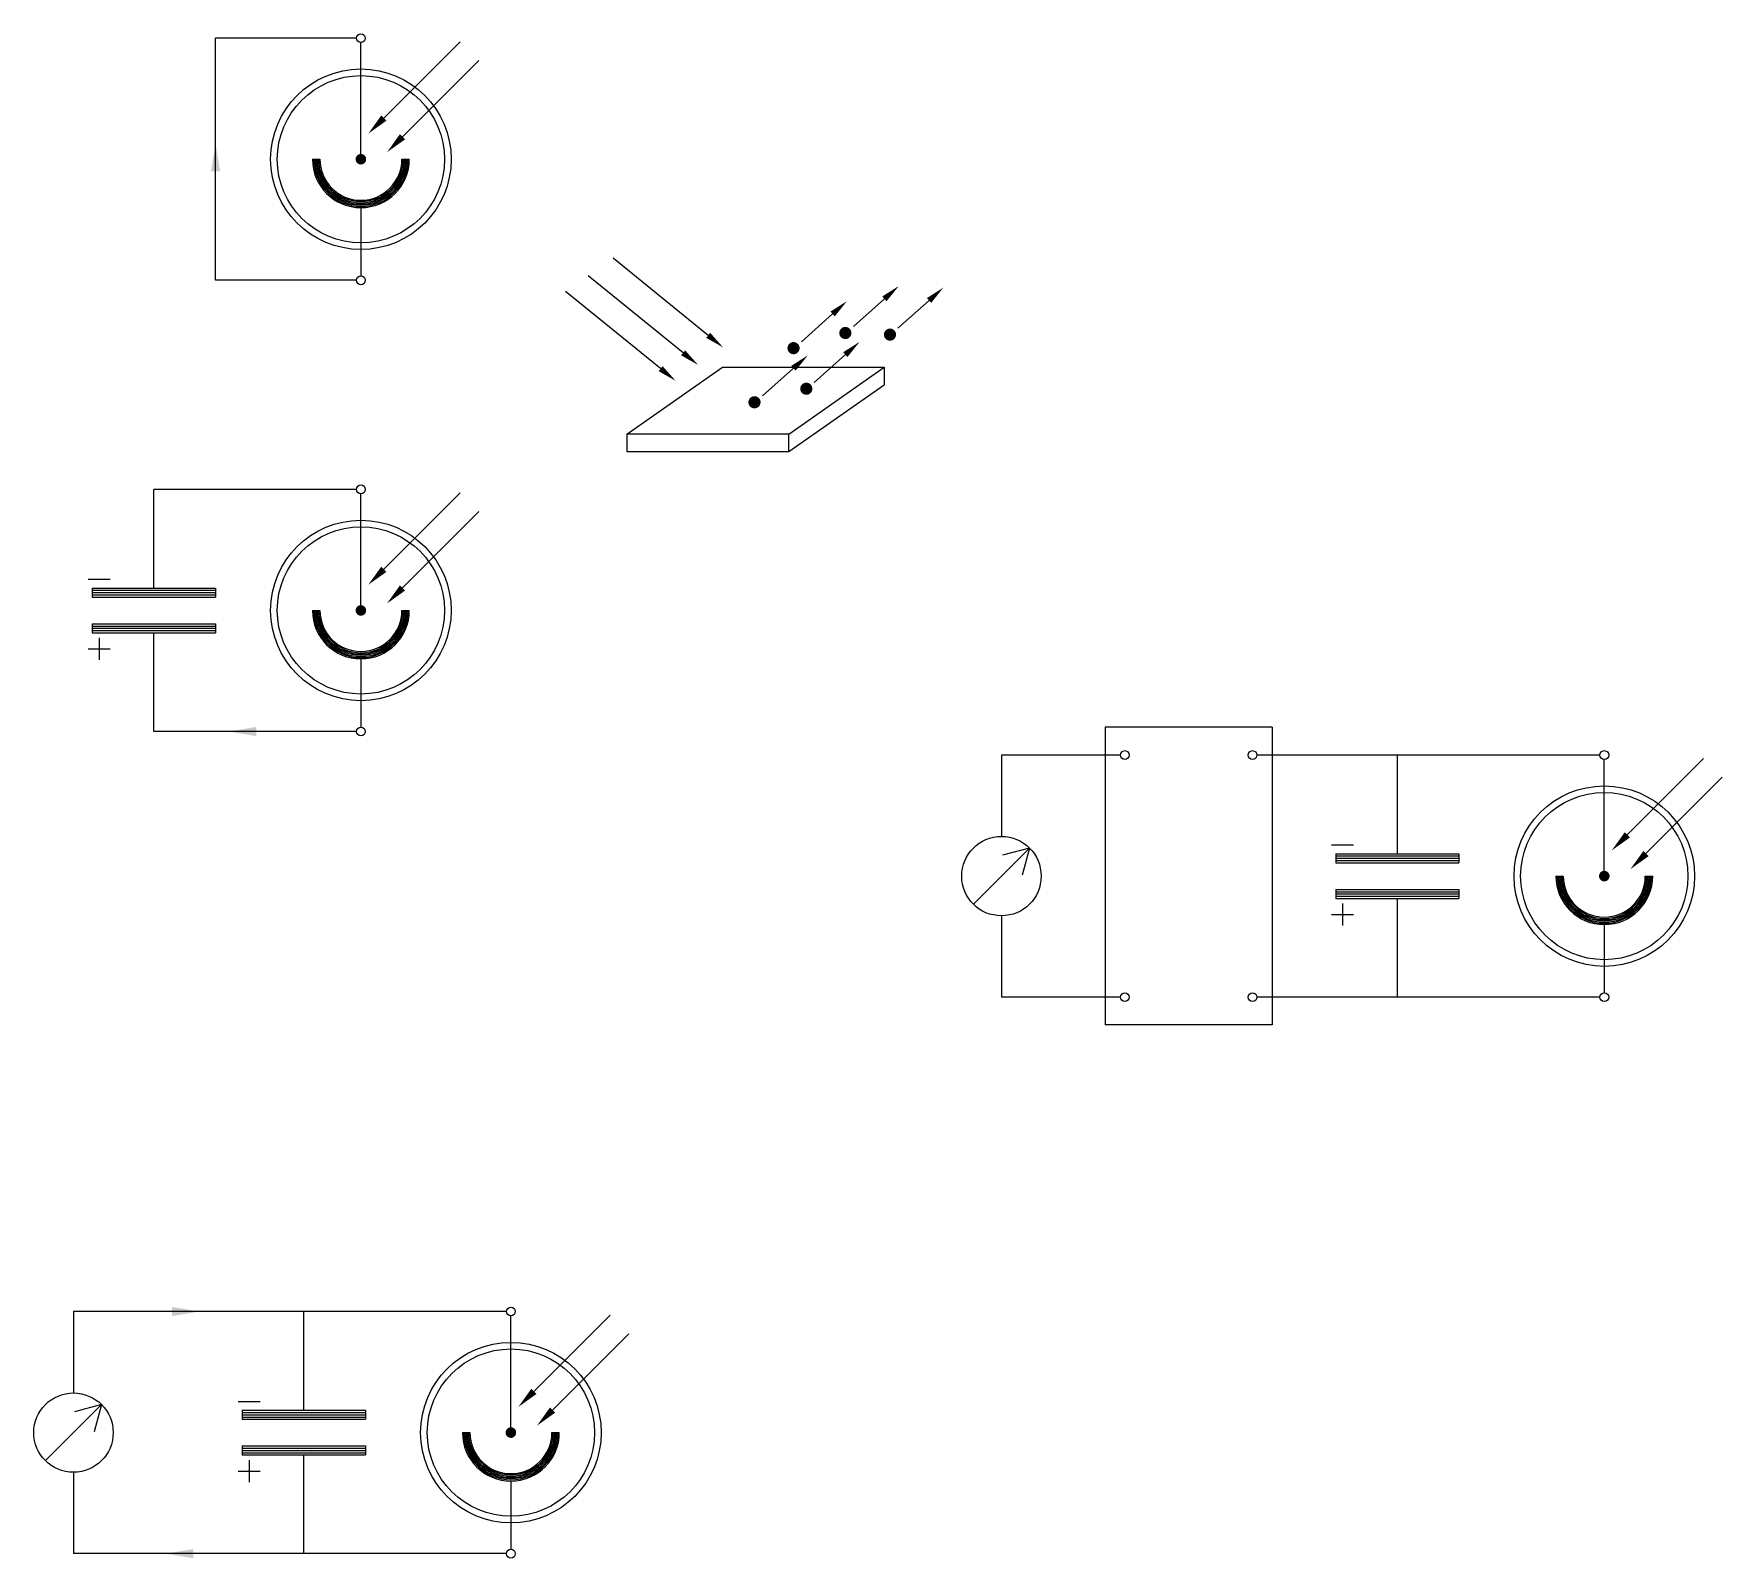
# Model space of a CAD drawing. Extents: x -6 to 761, y -514 to 179.
import ezdxf

# ---------------------------------------------------------------- set-up
doc = ezdxf.new("R2010")
doc.units = 0
doc.layers.get('0').update_dxf_attribs({"linetype": 'CONTINUOUS'})

msp = doc.modelspace()

# ---------------------------------------------------------------- linework, layer by layer
for p, q in [((141, 177), (77, 177)), ((77, 67), (77, 177)), ((143, 122), (143, 175)), ((153.44, 140.71), (188.09, 175.36)), ((161.93, 132.23), (196.58, 166.88)), ((121, 122), (124.36, 122)), ((161.64, 122), (165, 122)), ((143, 100), (143, 69)), ((300.77, 41.99), (257.6, 77)), ((289.4, 34.03), (246.23, 69.04)), ((141, 67), (77, 67)), ((279.15, 26.85), (235.97, 61.86)), ((380.81, 58.56), (366.7, 45.94)), ((401.09, 57.84), (386.97, 45.22)), ((357.28, 51.69), (343.16, 39.07)), ((363.07, 33.24), (348.95, 20.62)), ((263.86, -2.9), (307.26, 27.49)), ((307.26, 27.49), (380.76, 27.49)), ((339.53, 27.09), (325.42, 14.47)), ((337.37, -2.9), (380.76, 27.49)), ((380.76, 27.49), (380.76, 19.53)), ((337.37, -10.86), (380.76, 19.53)), ((337.37, -2.9), (263.86, -2.9)), ((263.86, -2.9), (263.86, -10.86)), ((337.37, -10.86), (337.37, -2.9)), ((263.86, -10.86), (337.37, -10.86)), ((141, -28), (49, -28)), ((49, -72.82), (49, -28)), ((143, -83), (143, -30)), ((153.44, -64.29), (188.09, -29.64)), ((161.93, -72.77), (196.58, -38.12)), ((19.15, -68.8), (29.15, -68.8)), ((21, -72.82), (21, -76.96)), ((21, -72.82), (77, -72.82)), ((21, -73.86), (77, -73.86)), ((21, -74.89), (77, -74.89)), ((21, -75.93), (77, -75.93)), ((77, -72.82), (77, -76.96)), ((21, -76.96), (77, -76.96)), ((121, -83), (124.36, -83)), ((161.64, -83), (165, -83)), ((21, -89.04), (77, -89.04)), ((21, -89.04), (21, -93.18)), ((21, -90.07), (77, -90.07)), ((21, -91.11), (77, -91.11)), ((77, -89.04), (77, -93.18)), ((21, -92.14), (77, -92.14)), ((21, -93.18), (77, -93.18)), ((24.15, -95.51), (24.15, -105.51)), ((49, -138), (49, -93.18)), ((19.15, -100.51), (29.15, -100.51)), ((143, -105), (143, -136)), ((141, -138), (49, -138)), ((481.09, -136.05), (481.09, -271.34)), ((557.02, -136.05), (481.09, -136.05)), ((557.02, -136.05), (557.02, -271.34)), ((433.98, -148.7), (433.98, -185.67)), ((488.05, -148.7), (433.98, -148.7)), ((613.83, -148.7), (550.06, -148.7)), ((705.83, -148.7), (613.83, -148.7)), ((613.83, -193.52), (613.83, -148.7)), ((707.83, -203.7), (707.83, -150.7)), ((718.27, -184.98), (752.92, -150.33)), ((726.76, -193.47), (761.41, -158.82)), ((421.23, -216.44), (446.73, -190.95)), ((446.73, -190.95), (434.39, -194.25)), ((446.73, -190.95), (443.42, -203.29)), ((583.98, -189.49), (593.98, -189.49)), ((585.83, -193.52), (641.83, -193.52)), ((585.83, -193.52), (585.83, -197.66)), ((585.83, -194.55), (641.83, -194.55)), ((585.83, -195.59), (641.83, -195.59)), ((585.83, -196.63), (641.83, -196.63)), ((585.83, -197.66), (641.83, -197.66)), ((641.83, -193.52), (641.83, -197.66)), ((685.83, -203.7), (689.19, -203.7)), ((726.47, -203.7), (729.83, -203.7)), ((585.83, -209.73), (641.83, -209.73)), ((585.83, -209.73), (585.83, -213.87)), ((585.83, -210.77), (641.83, -210.77)), ((585.83, -211.8), (641.83, -211.8)), ((585.83, -212.84), (641.83, -212.84)), ((585.83, -213.87), (641.83, -213.87)), ((613.83, -258.7), (613.83, -213.87)), ((641.83, -209.73), (641.83, -213.87)), ((433.98, -221.72), (433.98, -258.7)), ((583.98, -221.21), (593.98, -221.21)), ((588.98, -216.21), (588.98, -226.21)), ((707.83, -225.7), (707.83, -256.7)), ((488.05, -258.7), (433.98, -258.7)), ((613.83, -258.7), (550.06, -258.7)), ((705.83, -258.7), (613.83, -258.7)), ((557.02, -271.34), (481.09, -271.34)), ((117.14, -401.52), (12.43, -401.52)), ((12.43, -401.52), (12.43, -438.49)), ((209.14, -401.52), (117.14, -401.52)), ((117.14, -446.34), (117.14, -401.52)), ((211.14, -456.52), (211.14, -403.52)), ((221.58, -437.81), (256.23, -403.16)), ((230.07, -446.29), (264.72, -411.64)), ((-0.32, -469.27), (25.18, -443.77)), ((25.18, -443.77), (12.84, -447.08)), ((25.18, -443.77), (21.87, -456.11)), ((87.29, -442.32), (97.29, -442.32)), ((89.14, -446.34), (145.14, -446.34)), ((89.14, -446.34), (89.14, -450.48)), ((89.14, -447.38), (145.14, -447.38)), ((89.14, -448.41), (145.14, -448.41)), ((89.14, -449.45), (145.14, -449.45)), ((89.14, -450.48), (145.14, -450.48)), ((145.14, -446.34), (145.14, -450.48)), ((189.14, -456.52), (192.5, -456.52)), ((229.78, -456.52), (233.14, -456.52)), ((89.14, -462.56), (145.14, -462.56)), ((89.14, -462.56), (89.14, -466.7)), ((89.14, -463.59), (145.14, -463.59)), ((89.14, -464.63), (145.14, -464.63)), ((89.14, -465.66), (145.14, -465.66)), ((89.14, -466.7), (145.14, -466.7)), ((117.14, -511.52), (117.14, -466.7)), ((145.14, -462.56), (145.14, -466.7)), ((12.43, -474.55), (12.43, -511.52)), ((87.29, -474.03), (97.29, -474.03)), ((92.29, -469.03), (92.29, -479.03)), ((211.14, -478.52), (211.14, -509.52)), ((117.14, -511.52), (12.43, -511.52)), ((209.14, -511.52), (117.14, -511.52))]:
    msp.add_line(p, q)
for points, const_width in [([(141.8, 122, 1), (144.2, 122, 1)], 2.4), ([(338.16, 36.17, 1), (340.92, 36.17, 1)], 2.76), ([(361.69, 43.05, 1), (364.46, 43.05, 1)], 2.76), ([(381.97, 42.32, 1), (384.73, 42.32, 1)], 2.76), ([(343.95, 17.72, 1), (346.71, 17.72, 1)], 2.76), ([(320.41, 11.57, 1), (323.18, 11.57, 1)], 2.76), ([(141.8, -83, 1), (144.2, -83, 1)], 2.4), ([(706.63, -203.7, 1), (709.03, -203.7, 1)], 2.4), ([(209.94, -456.52, 1), (212.34, -456.52, 1)], 2.4)]:
    msp.add_lwpolyline(points, format="xyb", close=True, dxfattribs=dict(const_width=const_width))
for centre, radius in [((143, 177), 2), ((143, 122), 41), ((143, 122), 38), ((143, 67), 2), ((143, -28), 2), ((143, -83), 41), ((143, -83), 38), ((143, -138), 2), ((490.05, -148.7), 2), ((548.06, -148.7), 2), ((707.83, -148.7), 2), ((707.83, -203.7), 41), ((707.83, -203.7), 38), ((433.98, -203.7), 18.03), ((490.05, -258.7), 2), ((548.06, -258.7), 2), ((707.83, -258.7), 2), ((211.14, -401.52), 2), ((211.14, -456.52), 41), ((211.14, -456.52), 38), ((12.43, -456.52), 18.03), ((211.14, -511.52), 2)]:
    msp.add_circle(centre, radius)
for centre, radius in [((143, 122), 22), ((143, 122), 21.44), ((143, 122), 20.88), ((143, 122), 20.32), ((143, 122), 19.76), ((143, 122), 19.2), ((143, 122), 18.64), ((143, -83), 22), ((143, -83), 21.44), ((143, -83), 20.88), ((143, -83), 20.32), ((143, -83), 19.76), ((143, -83), 19.2), ((143, -83), 18.64), ((707.83, -203.7), 22), ((707.83, -203.7), 21.44), ((707.83, -203.7), 20.88), ((707.83, -203.7), 20.32), ((707.83, -203.7), 19.76), ((707.83, -203.7), 19.2), ((707.83, -203.7), 18.64), ((211.14, -456.52), 22), ((211.14, -456.52), 21.44), ((211.14, -456.52), 20.88), ((211.14, -456.52), 20.32), ((211.14, -456.52), 19.76), ((211.14, -456.52), 19.2), ((211.14, -456.52), 18.64)]:
    msp.add_arc(centre, radius, 180, 0)
for points in [[(154.62, 139.54), (152.26, 141.89), (146.37, 133.64)], [(163.11, 131.05), (160.75, 133.41), (154.86, 125.16)], [(74.92, 116.5), (79.08, 116.5), (77, 129)], [(379.84, 59.65), (381.78, 57.47), (387.34, 64.39)], [(400.12, 58.92), (402.06, 56.75), (407.61, 63.67)], [(356.3, 52.77), (358.25, 50.6), (363.8, 57.52)], [(301.69, 43.12), (299.85, 40.86), (307.57, 36.48)], [(362.1, 34.32), (364.04, 32.15), (369.59, 39.07)], [(290.32, 35.16), (288.48, 32.9), (296.2, 28.52)], [(338.56, 28.17), (340.5, 26), (346.06, 32.92)], [(280.07, 27.98), (278.23, 25.72), (285.95, 21.34)], [(154.62, -65.46), (152.26, -63.11), (146.37, -71.36)], [(163.11, -73.95), (160.75, -71.59), (154.86, -79.84)], [(95.5, -140.08), (95.5, -135.92), (83, -138)], [(719.45, -186.16), (717.1, -183.8), (711.2, -192.05)], [(727.94, -194.65), (725.58, -192.29), (719.69, -200.54)], [(57.22, -403.6), (57.22, -399.44), (69.72, -401.52)], [(222.76, -438.98), (220.41, -436.63), (214.51, -444.88)], [(231.25, -447.47), (228.89, -445.11), (223, -453.36)], [(66.81, -513.6), (66.81, -509.44), (54.31, -511.52)]]:
    msp.add_solid(points)

doc.saveas('drawing.dxf')
